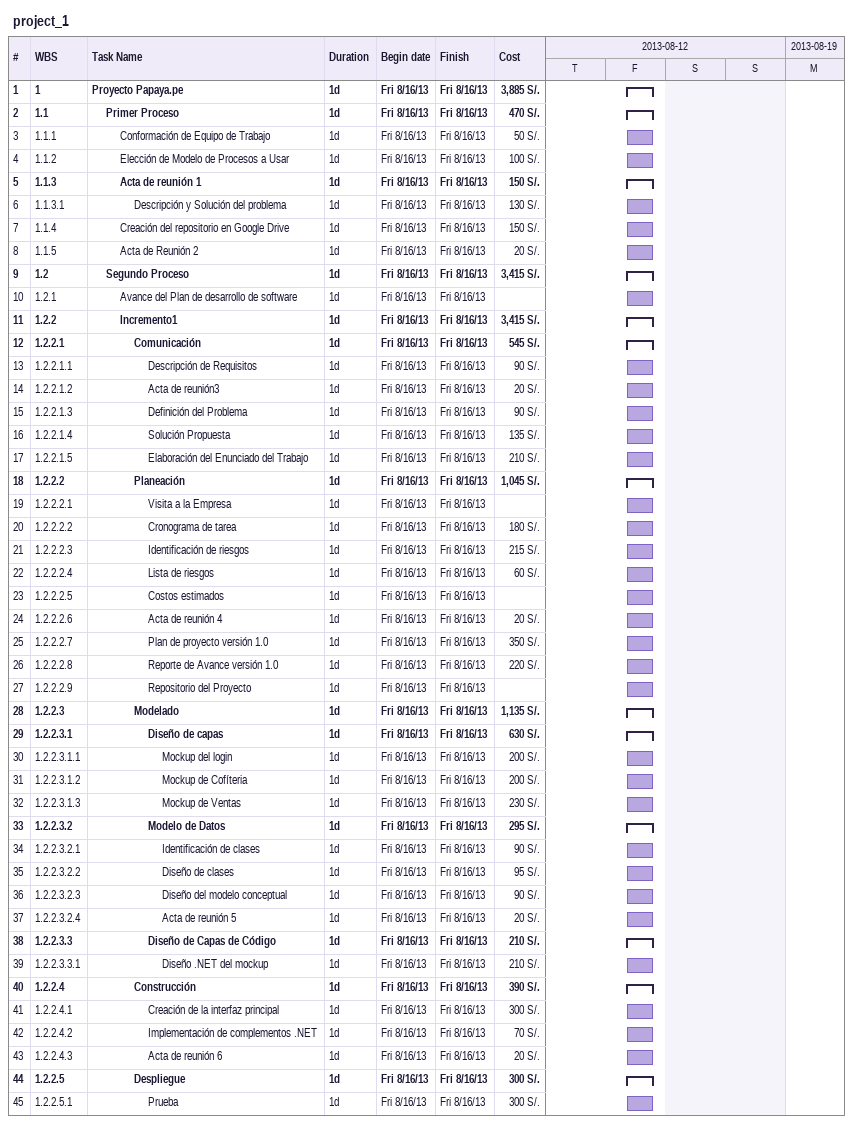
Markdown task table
project_1

| ID | WBS | Task | Duration | Start | Finish | Cost (S/.) |
|---|---|---|---|---|---|---|
| 1 | 1 | **Proyecto Papaya.pe** | 1d | 2013-08-16 | 2013-08-16 | 3885 |
| 2 | 1.1 | **Primer Proceso** | 1d | 2013-08-16 | 2013-08-16 | 470 |
| 3 | 1.1.1 | Conformación de Equipo de Trabajo | 1d | 2013-08-16 | 2013-08-16 | 50 |
| 4 | 1.1.2 | Elección de Modelo de Procesos a Usar | 1d | 2013-08-16 | 2013-08-16 | 100 |
| 5 | 1.1.3 | **Acta de reunión 1** | 1d | 2013-08-16 | 2013-08-16 | 150 |
| 6 | 1.1.3.1 | Descripción y Solución del problema | 1d | 2013-08-16 | 2013-08-16 | 130 |
| 7 | 1.1.4 | Creación del repositorio en Google Drive | 1d | 2013-08-16 | 2013-08-16 | 150 |
| 8 | 1.1.5 | Acta de Reunión 2 | 1d | 2013-08-16 | 2013-08-16 | 20 |
| 9 | 1.2 | **Segundo Proceso** | 1d | 2013-08-16 | 2013-08-16 | 3415 |
| 10 | 1.2.1 | Avance del Plan de desarrollo de software | 1d | 2013-08-16 | 2013-08-16 |  |
| 11 | 1.2.2 | **Incremento1** | 1d | 2013-08-16 | 2013-08-16 | 3415 |
| 12 | 1.2.2.1 | **Comunicación** | 1d | 2013-08-16 | 2013-08-16 | 545 |
| 13 | 1.2.2.1.1 | Descripción de Requisitos | 1d | 2013-08-16 | 2013-08-16 | 90 |
| 14 | 1.2.2.1.2 | Acta de reunión3 | 1d | 2013-08-16 | 2013-08-16 | 20 |
| 15 | 1.2.2.1.3 | Definición del Problema | 1d | 2013-08-16 | 2013-08-16 | 90 |
| 16 | 1.2.2.1.4 | Solución Propuesta | 1d | 2013-08-16 | 2013-08-16 | 135 |
| 17 | 1.2.2.1.5 | Elaboración del Enunciado del Trabajo | 1d | 2013-08-16 | 2013-08-16 | 210 |
| 18 | 1.2.2.2 | **Planeación** | 1d | 2013-08-16 | 2013-08-16 | 1045 |
| 19 | 1.2.2.2.1 | Visita a la Empresa | 1d | 2013-08-16 | 2013-08-16 |  |
| 20 | 1.2.2.2.2 | Cronograma de tarea | 1d | 2013-08-16 | 2013-08-16 | 180 |
| 21 | 1.2.2.2.3 | Identificación de riesgos | 1d | 2013-08-16 | 2013-08-16 | 215 |
| 22 | 1.2.2.2.4 | Lista de riesgos | 1d | 2013-08-16 | 2013-08-16 | 60 |
| 23 | 1.2.2.2.5 | Costos estimados | 1d | 2013-08-16 | 2013-08-16 |  |
| 24 | 1.2.2.2.6 | Acta de reunión 4 | 1d | 2013-08-16 | 2013-08-16 | 20 |
| 25 | 1.2.2.2.7 | Plan de proyecto versión 1.0 | 1d | 2013-08-16 | 2013-08-16 | 350 |
| 26 | 1.2.2.2.8 | Reporte de Avance versión 1.0 | 1d | 2013-08-16 | 2013-08-16 | 220 |
| 27 | 1.2.2.2.9 | Repositorio del Proyecto | 1d | 2013-08-16 | 2013-08-16 |  |
| 28 | 1.2.2.3 | **Modelado** | 1d | 2013-08-16 | 2013-08-16 | 1135 |
| 29 | 1.2.2.3.1 | **Diseño de capas** | 1d | 2013-08-16 | 2013-08-16 | 630 |
| 30 | 1.2.2.3.1.1 | Mockup del login | 1d | 2013-08-16 | 2013-08-16 | 200 |
| 31 | 1.2.2.3.1.2 | Mockup de Cofíteria | 1d | 2013-08-16 | 2013-08-16 | 200 |
| 32 | 1.2.2.3.1.3 | Mockup de Ventas | 1d | 2013-08-16 | 2013-08-16 | 230 |
| 33 | 1.2.2.3.2 | **Modelo de Datos** | 1d | 2013-08-16 | 2013-08-16 | 295 |
| 34 | 1.2.2.3.2.1 | Identificación de clases | 1d | 2013-08-16 | 2013-08-16 | 90 |
| 35 | 1.2.2.3.2.2 | Diseño de clases | 1d | 2013-08-16 | 2013-08-16 | 95 |
| 36 | 1.2.2.3.2.3 | Diseño del modelo conceptual | 1d | 2013-08-16 | 2013-08-16 | 90 |
| 37 | 1.2.2.3.2.4 | Acta de reunión 5 | 1d | 2013-08-16 | 2013-08-16 | 20 |
| 38 | 1.2.2.3.3 | **Diseño de Capas de Código** | 1d | 2013-08-16 | 2013-08-16 | 210 |
| 39 | 1.2.2.3.3.1 | Diseño .NET del mockup | 1d | 2013-08-16 | 2013-08-16 | 210 |
| 40 | 1.2.2.4 | **Construcción** | 1d | 2013-08-16 | 2013-08-16 | 390 |
| 41 | 1.2.2.4.1 | Creación de la interfaz principal | 1d | 2013-08-16 | 2013-08-16 | 300 |
| 42 | 1.2.2.4.2 | Implementación de complementos .NET | 1d | 2013-08-16 | 2013-08-16 | 70 |
| 43 | 1.2.2.4.3 | Acta de reunión 6 | 1d | 2013-08-16 | 2013-08-16 | 20 |
| 44 | 1.2.2.5 | **Despliegue** | 1d | 2013-08-16 | 2013-08-16 | 300 |
| 45 | 1.2.2.5.1 | Prueba | 1d | 2013-08-16 | 2013-08-16 | 300 |
